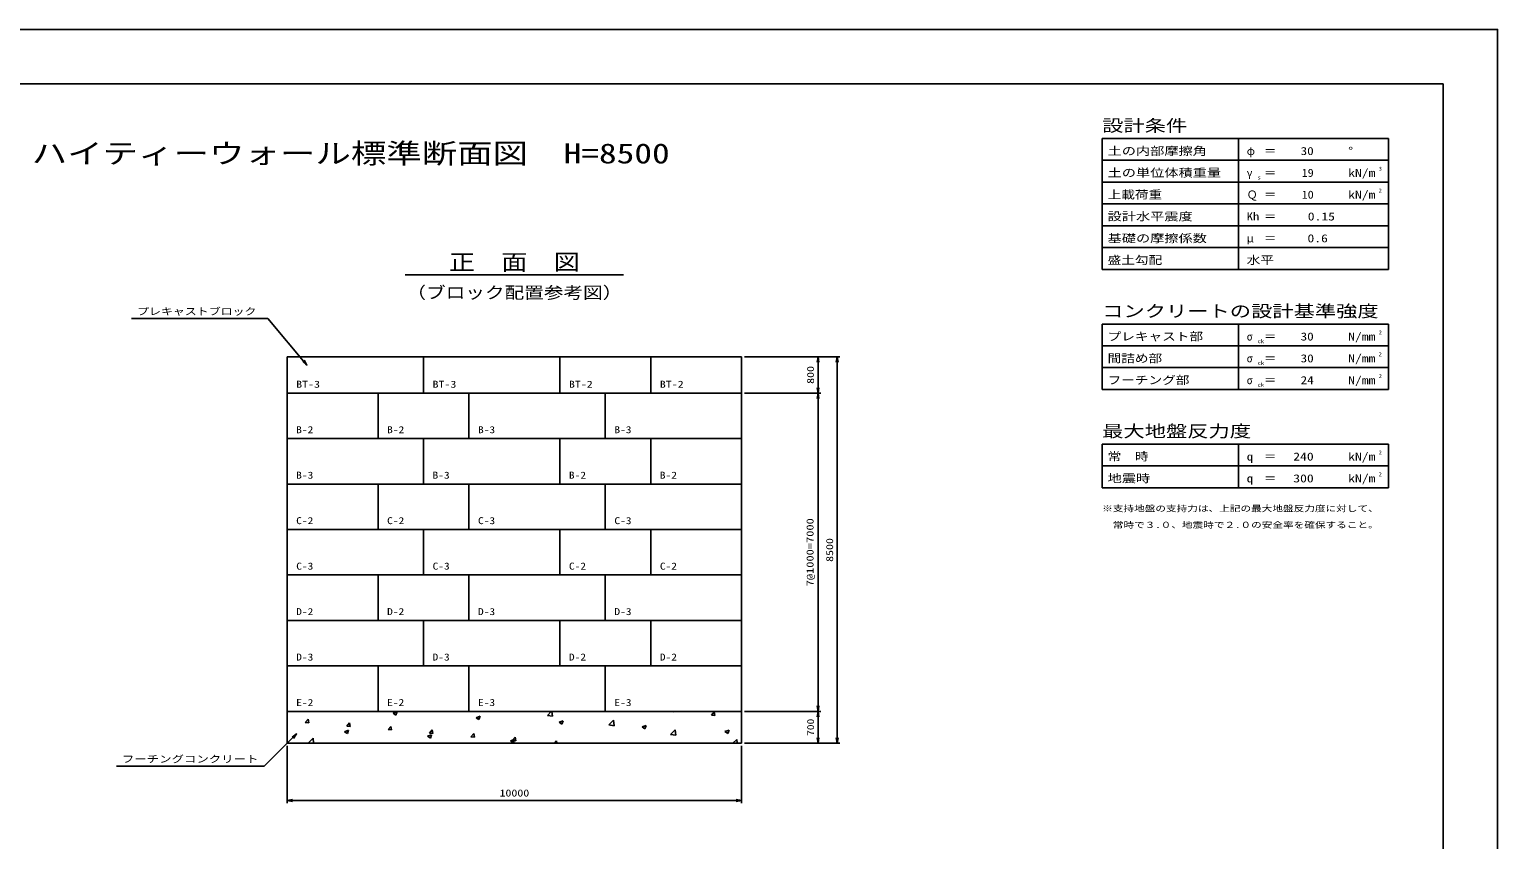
# Model space of a CAD drawing. Units: millimetres at full size. Extents: x 0 to 50460, y 0 to 35640.
# Drawn here: x 18161 to 50460, y 17820 to 35640 of the extents above; entities that cross this region are included whole.
import ezdxf
from ezdxf.enums import TextEntityAlignment as Align

# ---------------------------------------------------------------- set-up
doc = ezdxf.new("R2010")
doc.units = ezdxf.units.MM
doc.layers.add('0_2', color=7, linetype='Continuous')
for name, color, linetype, lineweight in [('D-STR-DIM', 7, 'Continuous', 25), ('D-STR-STRn', 1, 'Continuous', 25), ('D-STR-TXT', 7, 'Continuous', 25), ('D-TTL', 2, 'Continuous', 25), ('D-TTL-FRAM', 2, 'Continuous', 25), ('D-TTL-LINE', 7, 'Continuous', 25), ('D-TTL-TXT', 7, 'Continuous', 25)]:
    doc.layers.add(name, color=color, linetype=linetype, lineweight=lineweight)
doc.styles.add('ＭＳ ゴシック', font='')
doc.styles.get('ＭＳ ゴシック').set_extended_font_data('MS Gothic')

# ---------------------------------------------------------------- blocks, each defined once
blk = doc.blocks.new('open_arrow')
at = {"color": 0, "linetype": 'Continuous', "lineweight": -2}
blk.add_lwpolyline([(7.5, 1.25), (0, 0), (7.5, -1.25)], dxfattribs=at)

msp = doc.modelspace()

# ---------------------------------------------------------------- linework, layer by layer
at = {"layer": 'D-STR-DIM'}
for p, q in [((33890, 28440), (35570, 28440)), ((33890, 28440), (35990, 28440)), ((35510, 28440), (35510, 27640)), ((35930, 28440), (35930, 19940)), ((33890, 27640), (35570, 27640)), ((33890, 27640), (35570, 27640)), ((35510, 27640), (35510, 20640)), ((33890, 20640), (35570, 20640)), ((33890, 20640), (35570, 20640)), ((35510, 20640), (35510, 19940)), ((23830, 19880), (23830, 18620)), ((33830, 19880), (33830, 18620)), ((33890, 19940), (35570, 19940)), ((33890, 19940), (35990, 19940)), ((23830, 18680), (33830, 18680))]:
    msp.add_line(p, q, dxfattribs=at)
at = {"layer": 'D-STR-STRn'}
for p, q in [((23830, 28440), (33830, 28440)), ((23830, 19940), (23830, 28440)), ((26830, 27640), (26830, 28440)), ((29830, 27640), (29830, 28440)), ((31830, 27640), (31830, 28440)), ((31830, 27640), (31830, 28440)), ((33830, 28440), (33830, 19940)), ((33830, 27640), (23830, 27640)), ((25830, 26640), (25830, 27640)), ((27830, 26640), (27830, 27640)), ((30830, 26640), (30830, 27640)), ((33830, 26640), (23830, 26640)), ((26830, 25640), (26830, 26640)), ((29830, 25640), (29830, 26640)), ((31830, 25640), (31830, 26640)), ((33830, 25640), (23830, 25640)), ((25830, 24640), (25830, 25640)), ((27830, 24640), (27830, 25640)), ((30830, 24640), (30830, 25640)), ((33830, 24640), (23830, 24640)), ((26830, 23640), (26830, 24640)), ((29830, 23640), (29830, 24640)), ((31830, 23640), (31830, 24640)), ((33830, 23640), (23830, 23640)), ((25830, 22640), (25830, 23640)), ((27830, 22640), (27830, 23640)), ((30830, 22640), (30830, 23640)), ((33830, 22640), (23830, 22640)), ((26830, 21640), (26830, 22640)), ((29830, 21640), (29830, 22640)), ((31830, 21640), (31830, 22640)), ((33830, 21640), (23830, 21640)), ((25830, 20640), (25830, 21640)), ((27830, 20640), (27830, 21640)), ((30830, 20640), (30830, 21640)), ((33830, 20640), (23830, 20640)), ((33830, 19940), (23830, 19940))]:
    msp.add_line(p, q, dxfattribs=at)
at = {"layer": 'D-STR-STRn', "color": 2}
for p, q in [((24229.942, 20398.001), (24305.852, 20391.36)), ((24229.959, 20398.015), (24291.184, 20470.98)), ((24305.963, 20391.236), (24291.279, 20470.843)), ((25140.882, 20318.319), (25202.107, 20391.285)), ((25216.882, 20311.534), (25202.198, 20391.141)), ((26162.482, 20603.369), (26251.405, 20637.504)), ((26162.497, 20603.334), (26225.67, 20560.723)), ((26225.684, 20560.731), (26251.435, 20637.476)), ((27987.638, 20501.656), (28076.562, 20535.791)), ((27987.651, 20501.621), (28050.824, 20459.011)), ((28050.838, 20459.019), (28076.589, 20535.764)), ((29555.661, 20552.559), (29639.56, 20640)), ((29555.695, 20552.475), (29668.644, 20534.957)), ((29668.618, 20535.003), (29656.404, 20640)), ((29812.795, 20399.943), (29901.719, 20434.078)), ((29812.805, 20399.909), (29875.978, 20357.299)), ((29875.992, 20357.308), (29901.743, 20434.053)), ((30911.056, 20342.347), (31009.974, 20445.441)), ((31024.014, 20324.792), (31009.983, 20445.404)), ((32252.012, 20636.027), (32327.922, 20629.386)), ((32252.052, 20636.04), (32255.374, 20640)), ((32328.029, 20629.208), (32326.038, 20640)), ((33162.933, 20556.332), (33238.843, 20549.691)), ((33162.975, 20556.345), (33224.2, 20629.31)), ((33238.948, 20549.506), (33224.264, 20629.113)), ((24302.454, 19946.063), (24401.373, 20049.157)), ((24414.074, 19940), (24401.38, 20049.121)), ((25095.399, 20193.755), (25184.323, 20227.889)), ((25095.415, 20193.72), (25158.588, 20151.109)), ((25140.863, 20318.306), (25216.773, 20311.664)), ((25158.602, 20151.116), (25184.353, 20227.861)), ((26051.783, 20238.61), (26127.693, 20231.969)), ((26051.805, 20238.624), (26113.031, 20311.589)), ((26127.801, 20231.833), (26113.117, 20311.44)), ((26920.556, 20092.042), (27009.479, 20126.176)), ((26920.569, 20092.008), (26983.742, 20049.397)), ((26962.704, 20158.915), (27038.614, 20152.274)), ((26962.729, 20158.928), (27023.954, 20231.894)), ((26983.756, 20049.405), (27009.507, 20126.15)), ((27038.72, 20152.131), (27024.036, 20231.738)), ((27873.624, 20079.22), (27949.534, 20072.579)), ((27873.652, 20079.233), (27934.877, 20152.199)), ((27949.64, 20072.43), (27934.956, 20152.037)), ((28784.575, 19999.537), (28845.801, 20072.503)), ((28860.559, 19992.728), (28845.875, 20072.336)), ((30911.09, 20342.261), (31024.04, 20324.743)), ((31637.952, 20298.23), (31726.876, 20332.365)), ((31637.959, 20298.197), (31701.132, 20255.587)), ((31701.146, 20255.597), (31726.897, 20332.342)), ((32266.451, 20132.136), (32365.369, 20235.23)), ((32266.486, 20132.047), (32379.435, 20114.529)), ((32379.409, 20114.581), (32365.378, 20235.192)), ((33463.109, 20196.517), (33552.032, 20230.652)), ((33463.113, 20196.485), (33526.286, 20153.874)), ((33526.3, 20153.886), (33552.051, 20230.631)), ((24302.486, 19945.991), (24341.114, 19940)), ((28745.713, 19990.329), (28834.636, 20024.463)), ((28745.723, 19990.295), (28808.896, 19947.685)), ((28784.544, 19999.525), (28860.455, 19992.883)), ((28808.91, 19947.694), (28834.661, 20024.439)), ((29712.413, 19940), (29756.724, 19992.808)), ((29766.503, 19940), (29756.794, 19992.634)), ((33639.19, 19940), (33720.765, 20025.018)), ((33730.66, 19940), (33720.773, 20024.981))]:
    msp.add_line(p, q, dxfattribs=at)
at = {"layer": 'D-STR-TXT'}
for p, q in [((23410, 29280), (20410, 29280)), ((24267.363, 28258.412), (23410, 29280)), ((24038.642, 20145.314), (23326, 19436)), ((23326, 19436), (20076, 19436))]:
    msp.add_line(p, q, dxfattribs=at)
at = {"layer": 'D-TTL'}
for points in [[(0, 0), (50460, 0), (50460, 35640), (0, 35640)], [(1200, 1200), (49260, 1200), (49260, 34440), (1200, 34440)]]:
    msp.add_lwpolyline(points, close=True, dxfattribs=at)
at = {"layer": 'D-TTL-FRAM'}
for p, q in [((48060, 33240), (41760, 33240)), ((41760, 33240), (41760, 30360)), ((48060, 33240), (48060, 30360)), ((48060, 30360), (41760, 30360)), ((48060, 29160), (41760, 29160)), ((41760, 29160), (41760, 27720)), ((48060, 29160), (48060, 27720)), ((48060, 27720), (41760, 27720)), ((48060, 26520), (41760, 26520)), ((41760, 26520), (41760, 25560)), ((48060, 26520), (48060, 25560)), ((48060, 25560), (41760, 25560))]:
    msp.add_line(p, q, dxfattribs=at)
at = {"layer": 'D-TTL-LINE'}
for p, q in [((44760, 33240), (44760, 30360)), ((48060, 32760), (41760, 32760)), ((48060, 32280), (41760, 32280)), ((48060, 31800), (41760, 31800)), ((48060, 31320), (41760, 31320)), ((48060, 30840), (41760, 30840)), ((44760, 29160), (44760, 27720)), ((48060, 28680), (41760, 28680)), ((48060, 28200), (41760, 28200)), ((44760, 26520), (44760, 25560)), ((48060, 26040), (41760, 26040))]:
    msp.add_line(p, q, dxfattribs=at)
at = {"layer": 'D-TTL-TXT'}
msp.add_line((26430, 30240), (31230, 30240), dxfattribs=at)

# ---------------------------------------------------------------- block references
at = {"layer": 'D-STR-DIM', "xscale": 16, "yscale": 16}
for p, rotation in [((35510, 28440), 270), ((35930, 28440), 270), ((35510, 27640), 90), ((35510, 27640), 270), ((35510, 20640), 90), ((35510, 20640), 270), ((35510, 19940), 90), ((35930, 19940), 90), ((33830, 18680), 180)]:
    msp.add_blockref('open_arrow', p, dxfattribs=dict(at, rotation=rotation))
msp.add_blockref('open_arrow', (23830, 18680), dxfattribs=at)
at = {"layer": 'D-STR-TXT', "xscale": 16, "yscale": 16}
for p, rotation in [((24267.363, 28258.412), 130), ((24038.642, 20145.314), 224.9)]:
    msp.add_blockref('open_arrow', p, dxfattribs=dict(at, rotation=rotation))

# ---------------------------------------------------------------- texts
at = {"layer": '0_2', "style": 'ＭＳ ゴシック', "width": 1.3}
for s, p in [('※支持地盤の支持力は、上記の最大地盤反力度に対して、', (41760, 24996)), ('\u3000常時で３.０、地震時で２.０の安全率を確保すること。', (41760, 24636))]:
    msp.add_text(s, height=132, dxfattribs=at).set_placement(p, align=Align.BOTTOM_LEFT)
at = {"layer": 'D-STR-DIM', "style": 'ＭＳ ゴシック'}
for s, width, p in [('800', 1.25, (35345, 28040)), ('7@1000=7000', 1.3, (35333.807, 24140)), ('8500', 1.25, (35765, 24190)), ('700', 1.2, (35345, 20290))]:
    msp.add_text(s, height=154, rotation=90, dxfattribs=dict(at, width=width)).set_placement(p, align=Align.MIDDLE_CENTER)
at = {"layer": 'D-STR-DIM', "style": 'ＭＳ ゴシック', "width": 1.25}
msp.add_text('10000', height=154, dxfattribs=at).set_placement((28830, 18845), align=Align.MIDDLE_CENTER)
at = {"layer": 'D-STR-TXT', "style": 'ＭＳ ゴシック'}
for s, width, p in [('プレキャストブロック', 1.25, (20530, 29312)), ('BT-3', 1.25, (24030, 27712)), ('BT-3', 1.25, (27030, 27712)), ('BT-2', 1.25, (30030, 27712)), ('BT-2', 1.25, (32030, 27712)), ('B-2', 1.2, (24030, 26712)), ('B-2', 1.2, (26030, 26712)), ('B-3', 1.2, (28030, 26712)), ('B-3', 1.2, (31030, 26712)), ('B-3', 1.2, (24030, 25712)), ('B-3', 1.2, (27030, 25712)), ('B-2', 1.2, (30030, 25712)), ('B-2', 1.2, (32030, 25712)), ('C-2', 1.2, (24030, 24712)), ('C-2', 1.2, (26030, 24712)), ('C-3', 1.2, (28030, 24712)), ('C-3', 1.2, (31030, 24712)), ('C-3', 1.2, (24030, 23712)), ('C-3', 1.2, (27030, 23712)), ('C-2', 1.2, (30030, 23712)), ('C-2', 1.2, (32030, 23712)), ('D-2', 1.2, (24030, 22712)), ('D-2', 1.2, (26030, 22712)), ('D-3', 1.2, (28030, 22712)), ('D-3', 1.2, (31030, 22712)), ('D-3', 1.2, (24030, 21712)), ('D-3', 1.2, (27030, 21712)), ('D-2', 1.2, (30030, 21712)), ('D-2', 1.2, (32030, 21712)), ('E-2', 1.2, (24030, 20712)), ('E-2', 1.2, (26030, 20712)), ('E-3', 1.2, (28030, 20712)), ('E-3', 1.2, (31030, 20712)), ('フーチングコンクリート', 1.3, (20196, 19468))]:
    msp.add_text(s, height=154, dxfattribs=dict(at, width=width)).set_placement(p, align=Align.BOTTOM_LEFT)
at = {"layer": 'D-TTL-TXT', "style": 'ＭＳ ゴシック'}
for s, height, width, p in [('設計条件', 263.9, 1.3, (41760, 33312)), ('土の内部摩擦角', 176, 1.3, (41880, 32824)), ('＝', 176, 1.1, (45324, 32824)), ('°', 176, 1.25, (47172, 32824)), ('土の単位体積重量', 176, 1.3, (41880, 32344)), ('γ', 176, 0.95, (44940, 32344)), ('s', 87.98, 1.15, (45180, 32312)), ('＝', 176, 1.1, (45324, 32344)), ('kN/m', 176, 1.25, (47172, 32344)), ('3', 87.98, 1.15, (47844, 32504)), ('上載荷重', 176, 1.25, (41880, 31864)), ('＝', 176, 1.1, (45324, 31864)), ('kN/m', 176, 1.25, (47172, 31864)), ('2', 87.98, 1.15, (47844, 32024)), ('設計水平震度', 176, 1.3, (41880, 31384)), ('Kh', 176, 1.15, (44940, 31384)), ('＝', 176, 1.1, (45324, 31384)), ('基礎の摩擦係数', 176, 1.3, (41880, 30904)), ('μ', 176, 1.05, (44940, 30904)), ('＝', 176, 1.1, (45324, 30904)), ('盛土勾配', 176, 1.25, (41880, 30424)), ('水平', 176, 1.25, (44940, 30424)), ('コンクリートの設計基準強度', 263.9, 1.3, (41760, 29232)), ('プレキャスト部', 176, 1.25, (41880, 28744)), ('σ', 176, 0.9, (44940, 28744)), ('ck', 87.98, 1.2, (45180, 28712)), ('＝', 176, 1.1, (45324, 28744)), ('N/mm', 176, 1.25, (47172, 28744)), ('2', 87.98, 1.15, (47844, 28904)), ('間詰め部', 176, 1.25, (41880, 28264)), ('σ', 176, 0.9, (44940, 28264)), ('＝', 176, 1.1, (45324, 28264)), ('N/mm', 176, 1.25, (47172, 28264)), ('2', 87.98, 1.15, (47844, 28424)), ('ck', 87.98, 1.2, (45180, 28232)), ('フーチング部', 176, 1.25, (41880, 27784)), ('σ', 176, 0.9, (44940, 27784)), ('ck', 87.98, 1.2, (45180, 27752)), ('＝', 176, 1.1, (45324, 27784)), ('N/mm', 176, 1.25, (47172, 27784)), ('2', 87.98, 1.15, (47844, 27944)), ('最大地盤反力度', 263.9, 1.3, (41760, 26592)), ('常\u3000時', 176, 1.25, (41880, 26104)), ('q', 176, 1.2, (44940, 26104)), ('＝', 176, 1.1, (45324, 26104)), ('kN/m', 176, 1.25, (47172, 26104)), ('2', 87.98, 1.15, (47844, 26264)), ('地震時', 176, 1.3, (41880, 25624)), ('kN/m', 176, 1.25, (47172, 25624)), ('2', 87.98, 1.15, (47844, 25784)), ('q', 176, 1.2, (44940, 25624)), ('＝', 176, 1.1, (45324, 25624))]:
    msp.add_text(s, height=height, dxfattribs=dict(at, width=width)).set_placement(p, align=Align.BOTTOM_LEFT)
for s, height, width, p in [('ハイティーウォール標準断面図\u3000H=8500', 439.9, 1.3, (25230, 32560)), ('正\u3000面\u3000図', 351.9, 1.2, (28830, 30240)), ('（ブロック配置参考図）', 263.9, 1.2, (28830, 29640))]:
    msp.add_text(s, height=height, dxfattribs=dict(at, width=width)).set_placement(p, align=Align.BOTTOM_CENTER)
for s, p in [('φ', (44940, 32824)), ('Ｑ', (44940, 31864))]:
    msp.add_text(s, height=176, dxfattribs=at).set_placement(p, align=Align.BOTTOM_LEFT)
for s, width, p in [('30', 1.2, (46413.685, 32824)), ('19', 1.1, (46413.685, 32344)), ('10', 1.1, (46413.685, 31864)), ('0.15', 1.25, (46881.685, 31384)), ('0.6', 1.25, (46725.685, 30904)), ('30', 1.2, (46413.685, 28744)), ('30', 1.2, (46413.685, 28264)), ('24', 1.2, (46413.685, 27784)), ('240', 1.25, (46413.685, 26104)), ('300', 1.25, (46413.685, 25624))]:
    msp.add_text(s, height=176, dxfattribs=dict(at, width=width)).set_placement(p, align=Align.BOTTOM_RIGHT)

doc.saveas('drawing.dxf')
